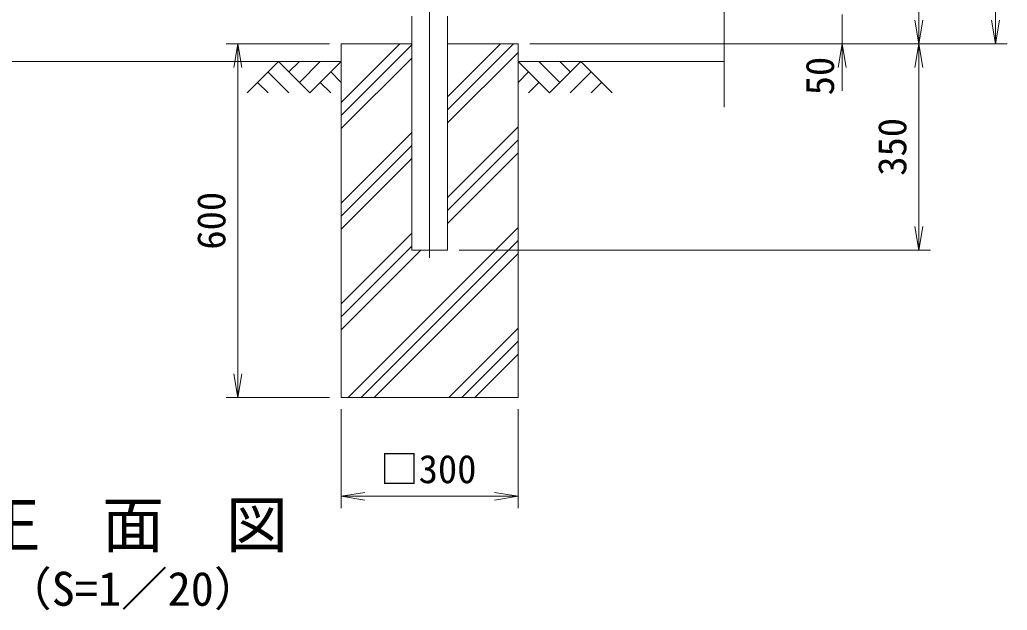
# Model space of a CAD drawing. Units: millimetres, scale not verified. Extents: x -4200 to 4200, y -2970 to 2970.
# Drawn here: x -2240 to -564, y -1650 to -648 of the extents above; entities that cross this region are included whole.
import ezdxf
from ezdxf.enums import TextEntityAlignment as Align

# ---------------------------------------------------------------- set-up
doc = ezdxf.new("R2010")
doc.units = ezdxf.units.MM
doc.header["$LTSCALE"] = 20
doc.linetypes.add('USER1', pattern=[50.8, 31.75, -6.35, 6.35, -6.35])
for name, color, linetype, lineweight in [('0-2_D-TTL-TXT', 7, 'Continuous', 18), ('0-3_D-STR4', 7, 'Continuous', 9), ('0-4_D-BMK', 2, 'USER1', 13), ('0-5_D-STR1', 1, 'Continuous', 18), ('0-6_D-BGD', 7, 'Continuous', 9), ('0-7_D-DCR-HCH', 7, 'Continuous', 9), ('0-9_D-STR-DIM', 7, 'Continuous', 9), ('0-A_0', 7, 'Continuous', 9)]:
    doc.layers.add(name, color=color, linetype=linetype, lineweight=lineweight)
doc.styles.add('ＭＳ ゴシック', font='')
doc.styles.get('ＭＳ ゴシック').set_extended_font_data('MS Gothic')

# ---------------------------------------------------------------- blocks, each defined once
blk = doc.blocks.new('_Open')
at = {"layer": '0-A_0'}
blk.add_line((-20, 3.33), (0, 0), dxfattribs=at)
blk.add_lwpolyline([(-20, -3.33), (0, 0), (-20, 0)], dxfattribs=at)

msp = doc.modelspace()

# ---------------------------------------------------------------- linework, layer by layer
at = {"layer": '0-3_D-STR4'}
for p, q in [((-1694.32, -688.63), (-1694.32, -1288.63)), ((-1574.57, -688.63), (-1694.32, -688.63)), ((-1394.32, -688.63), (-1514.07, -688.63)), ((-1394.32, -688.63), (-1394.32, -1288.63)), ((-1394.32, -1288.63), (-1694.32, -1288.63))]:
    msp.add_line(p, q, dxfattribs=at)
at = {"layer": '0-4_D-BMK'}
msp.add_line((-1544.32, 1615.52), (-1544.32, -1068.63), dxfattribs=at)
at = {"layer": '0-5_D-STR1'}
for p, q in [((-1574.57, -641.63), (-1574.57, -1038.63)), ((-1514.07, -641.63), (-1514.07, -1038.63)), ((-1574.57, -1038.63), (-1514.07, -1038.63))]:
    msp.add_line(p, q, dxfattribs=at)
at = {"layer": '0-6_D-BGD'}
for p, q in [((-1694.32, -718.63), (-2429.32, -718.63)), ((-1044.32, -718.63), (-1394.32, -718.63))]:
    msp.add_line(p, q, dxfattribs=at)
at = {"layer": '0-7_D-DCR-HCH'}
for p, q in [((-1694.32, -788.23), (-1594.72, -688.63)), ((-1694.32, -810.33), (-1574.57, -690.58)), ((-1514.07, -800.79), (-1401.92, -688.63)), ((-1514.07, -778.69), (-1424.01, -688.63)), ((-1514.07, -822.89), (-1394.32, -703.14)), ((-1800.75, -718.63), (-1853.96, -771.84)), ((-1800.75, -718.63), (-1747.53, -771.84)), ((-1783.01, -736.37), (-1765.27, -718.63)), ((-1765.27, -754.11), (-1729.8, -718.63)), ((-1747.53, -771.84), (-1694.32, -718.63)), ((-1694.32, -832.43), (-1574.57, -712.68)), ((-1341.11, -771.84), (-1394.32, -718.63)), ((-1323.37, -754.11), (-1358.85, -718.63)), ((-1287.9, -718.63), (-1341.11, -771.84)), ((-1305.54, -736.46), (-1323.37, -718.63)), ((-1287.9, -718.63), (-1234.69, -771.84)), ((-1818.48, -736.37), (-1782.85, -771.84)), ((-1712.06, -736.37), (-1694.32, -754.03)), ((-1376.58, -736.37), (-1394.32, -754.03)), ((-1270.16, -736.37), (-1305.8, -771.84)), ((-1836.22, -754.11), (-1818.4, -771.84)), ((-1729.8, -754.11), (-1711.98, -771.84)), ((-1358.85, -754.11), (-1376.67, -771.84)), ((-1252.42, -754.11), (-1270.24, -771.84)), ((-1514.07, -949.4), (-1394.32, -829.65)), ((-1694.32, -958.94), (-1574.57, -839.19)), ((-1514.07, -971.5), (-1394.32, -851.75)), ((-1694.32, -981.04), (-1574.57, -861.29)), ((-1694.32, -1003.14), (-1574.57, -883.39)), ((-1514.07, -993.59), (-1394.32, -873.84)), ((-1682.6, -1288.63), (-1394.32, -1000.36)), ((-1694.32, -1129.65), (-1574.57, -1009.9)), ((-1694.32, -1151.75), (-1574.57, -1032)), ((-1694.32, -1173.84), (-1559.11, -1038.63)), ((-1660.5, -1288.63), (-1394.32, -1022.46)), ((-1638.4, -1288.63), (-1394.32, -1044.55)), ((-1511.89, -1288.63), (-1394.32, -1171.07)), ((-1489.79, -1288.63), (-1394.32, -1193.17)), ((-1467.69, -1288.63), (-1394.32, -1215.26))]:
    msp.add_line(p, q, dxfattribs=at)
at = {"layer": '0-9_D-STR-DIM'}
for p, q in [((-584.32, 1535.37), (-584.32, -648.63)), ((-714.32, 1071.37), (-714.32, -648.63)), ((-1044.32, 164.29), (-1044.32, -795.94)), ((-844.32, -638.63), (-844.32, -688.63)), ((-1714.32, -688.63), (-1889.54, -688.63)), ((-1374.32, -688.63), (-824.32, -688.63)), ((-1374.32, -688.63), (-694.32, -688.63)), ((-1374.32, -688.63), (-564.32, -688.63)), ((-1354.32, -688.63), (-694.32, -688.63)), ((-1869.54, -728.63), (-1869.54, -1248.63)), ((-844.32, -728.63), (-844.32, -768.63)), ((-714.32, -728.63), (-714.32, -998.63)), ((-1494.07, -1038.63), (-694.32, -1038.63)), ((-1714.32, -1288.63), (-1889.54, -1288.63)), ((-1694.32, -1308.63), (-1694.32, -1476.33)), ((-1394.32, -1308.63), (-1394.32, -1476.33)), ((-1654.32, -1456.33), (-1434.32, -1456.33))]:
    msp.add_line(p, q, dxfattribs=at)

# ---------------------------------------------------------------- block references
at = {"layer": '0-9_D-STR-DIM', "xscale": 2, "yscale": 2}
for p, rotation in [((-714.32, -688.63), 270), ((-584.32, -688.63), 270), ((-1869.54, -688.63), 90), ((-844.32, -688.63), 90), ((-714.32, -688.63), 90), ((-714.32, -1038.63), 270), ((-1869.54, -1288.63), 270), ((-1694.32, -1456.33), 180)]:
    msp.add_blockref('_Open', p, dxfattribs=dict(at, rotation=rotation))
msp.add_blockref('_Open', (-1394.32, -1456.33), dxfattribs=at)

# ---------------------------------------------------------------- texts
at = {"layer": '0-2_D-TTL-TXT', "style": 'ＭＳ ゴシック'}
for s, height, p in [('正\u3000面\u3000図', 76.98, (-2309.81, -1566.31)), ('（S=1／20）', 57.77, (-2264.33, -1659.5))]:
    msp.add_text(s, height=height, dxfattribs=at).set_placement(p, align=Align.BOTTOM_LEFT)
at = {"layer": '0-9_D-STR-DIM', "style": 'ＭＳ ゴシック'}
for s, p in [('50', (-843.79, -776.01)), ('350', (-721.07, -912.51)), ('600', (-1876.29, -1037.88))]:
    msp.add_text(s, height=48.09, rotation=90, dxfattribs=at).set_placement(p, align=Align.BOTTOM_LEFT)
msp.add_text('□300', height=48.09, dxfattribs=at).set_placement((-1628.47, -1448.57), align=Align.BOTTOM_LEFT)

doc.saveas('drawing.dxf')
